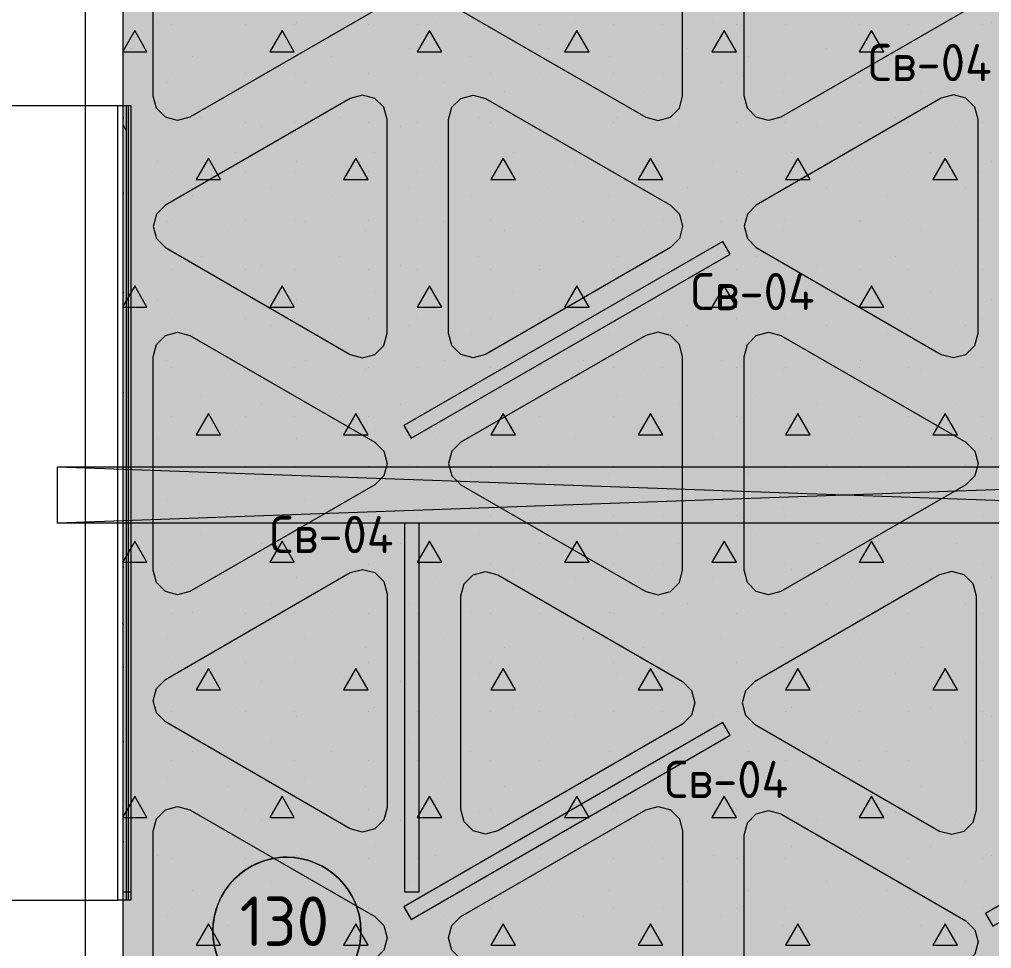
# Model space of a CAD drawing. Header units: millimetres. Extents: x -13069 to 207500, y -71366 to 56785.
# Drawn here: x 167557 to 171515, y 24809 to 28592 of the extents above; entities that cross this region are included whole.
import ezdxf

# ---------------------------------------------------------------- set-up
doc = ezdxf.new("R2010")
doc.units = ezdxf.units.MM
for name, color, linetype, true_color in [('PDF _зоны-номер помещения', 7, 'Continuous', 0xffffff), ('PDF _Ригели', 7, 'Continuous', 0x959595), ('PDF _светильники', 7, 'Continuous', 0xffffff)]:
    doc.layers.add(name, color=color, linetype=linetype, true_color=true_color)
for name, color, linetype in [('PDF _Подложка без мебели', 7, 'Continuous'), ('PDF _потолки - панели', 7, 'Continuous'), ('PDF _Текст', 7, 'Continuous')]:
    doc.layers.add(name, color=color, linetype=linetype)
doc.layers.add('PDF _Потолки', color=7, linetype='Continuous', lineweight=5, true_color=0x535353)
doc.styles.add('PDF GOST Common', font='GOST_Common.ttf')

msp = doc.modelspace()

# ---------------------------------------------------------------- hatches: boundary and pattern name
at = {"layer": 'PDF _Потолки', "true_color": 0xffffff, "transparency": 33554559}
msp.add_hatch(color=7, dxfattribs=at).paths.add_polyline_path([(164998.924, 22658.343), (164998.924, 26422.341), (165168.919, 26422.341), (165168.919, 27608.343), (167412.919, 27608.343), (167427.922, 25005.844), (167427.922, 23805.844), (167427.922, 22132.342), (167397.123, 22132.342), (167397.123, 21526.544), (167675.12, 21526.544), (167675.12, 21159.741), (168160.02, 21159.741), (168157.225, 22062.441), (170317.021, 22062.441), (170317.021, 22667.443), (170565.422, 22667.443), (168531.523, 22676.443), (168531.523, 23506.442), (167977.922, 23506.442), (167977.922, 33404.643), (173867.619, 33404.643), (173925.022, 26392.343), (173779.82, 26392.343), (173779.82, 25405.941), (173933.024, 25405.941), (173955.32, 22652.441), (171517.021, 22663.241), (171517.021, 22007.443), (173980.522, 22007.443), (173998.82, 19747.442), (173800.822, 19747.442), (173800.822, 18418.542), (174009.52, 18418.542), (168168.321, 18418.243), (168163.621, 19961.541), (168163.621, 19961.041), (167690.123, 19961.041), (167690.123, 19115.341), (167375.12, 19115.341), (167375.12, 18483.041), (165792.021, 18483.041), (165792.021, 18784.542), (165130.223, 18784.542), (165130.223, 22112.341), (165639.524, 22112.341), (165639.524, 22658.343)])
at = {"layer": 'PDF _потолки - панели', "true_color": 0xc0ffff, "transparency": 33554559}
for points in [[(168101.42, 29150.143), (168114.823, 29200.143), (168151.42, 29236.743), (168201.42, 29250.143), (168251.42, 29236.743), (169004.624, 28801.843), (169041.221, 28765.243), (169054.624, 28715.243), (169041.221, 28665.243), (169004.624, 28628.643), (168251.42, 28193.841), (168201.42, 28180.441), (168151.42, 28193.841), (168114.823, 28230.441), (168101.42, 28280.441)], [(169304.624, 28184.341), (169318.022, 28234.341), (169354.624, 28270.941), (169404.624, 28284.341), (169454.624, 28270.941), (170207.719, 27836.141), (170244.322, 27799.542), (170257.719, 27749.542), (170244.322, 27699.542), (170207.719, 27662.942), (169454.624, 27228.143), (169404.624, 27214.743), (169354.624, 27228.143), (169318.022, 27264.743), (169304.624, 27314.743)], [(170507.719, 27218.841), (170521.122, 27268.841), (170557.719, 27305.441), (170607.719, 27318.841), (170657.719, 27305.441), (171410.82, 26870.642), (171447.422, 26834.042), (171460.82, 26784.042), (171447.422, 26734.042), (171410.82, 26697.442), (170657.719, 26262.643), (170607.719, 26249.243), (170557.719, 26262.643), (170521.122, 26299.243), (170507.719, 26349.243)]]:
    msp.add_hatch(color=254, dxfattribs=at).paths.add_polyline_path(points)
at = {"layer": 'PDF _потолки - панели', "true_color": 0x7fbbd8, "transparency": 33554559}
for points in [[(170257.719, 29150.143), (170257.719, 28280.441), (170244.322, 28230.441), (170207.719, 28193.841), (170157.719, 28180.441), (170107.719, 28193.841), (169354.624, 28628.643), (169318.022, 28665.243), (169304.624, 28715.243), (169318.022, 28765.243), (169354.624, 28801.843), (170107.719, 29236.743), (170157.719, 29250.143), (170207.719, 29236.743), (170244.322, 29200.143)], [(171460.82, 28184.643), (171460.82, 27314.941), (171447.422, 27264.941), (171410.82, 27228.341), (171360.82, 27214.941), (171310.82, 27228.341), (170557.719, 27663.241), (170521.122, 27699.841), (170507.719, 27749.841), (170521.122, 27799.841), (170557.719, 27836.444), (171310.82, 28271.243), (171360.82, 28284.643), (171410.82, 28271.243), (171447.422, 28234.643)], [(168101.42, 25287.042), (168114.823, 25337.042), (168151.42, 25373.641), (168201.42, 25387.042), (168251.42, 25373.641), (169004.624, 24938.842), (169041.221, 24902.243), (169054.624, 24852.243), (169041.221, 24802.243), (169004.624, 24765.643), (168251.42, 24330.844), (168201.42, 24317.443), (168151.42, 24330.844), (168114.823, 24367.443), (168101.42, 24417.443)]]:
    msp.add_hatch(color=143, dxfattribs=at).paths.add_polyline_path(points)
at = {"layer": 'PDF _потолки - панели', "true_color": 0x7b6544, "transparency": 33554559}
for points in [[(170507.719, 29150.341), (170521.122, 29200.341), (170557.719, 29236.941), (170607.719, 29250.341), (170657.719, 29236.941), (171410.82, 28802.142), (171447.422, 28765.542), (171460.82, 28715.542), (171447.422, 28665.542), (171410.82, 28628.942), (170657.719, 28194.143), (170607.719, 28180.743), (170557.719, 28194.143), (170521.122, 28230.743), (170507.719, 28280.743)], [(169054.624, 25383.142), (169041.221, 25333.142), (169004.624, 25296.542), (168954.624, 25283.142), (168904.624, 25296.542), (168151.42, 25731.442), (168114.823, 25768.041), (168101.42, 25818.041), (168114.823, 25868.041), (168151.42, 25904.641), (168904.624, 26339.443), (168954.624, 26352.841), (169004.624, 26339.443), (169041.221, 26302.841), (169054.624, 26252.841)], [(170257.719, 24417.443), (170244.322, 24367.443), (170207.719, 24330.844), (170157.719, 24317.443), (170107.719, 24330.844), (169354.624, 24765.643), (169318.022, 24802.243), (169304.624, 24852.243), (169318.022, 24902.243), (169354.624, 24938.842), (170107.719, 25373.641), (170157.719, 25387.042), (170207.719, 25373.641), (170244.322, 25337.042), (170257.719, 25287.042)]]:
    msp.add_hatch(color=37, dxfattribs=at).paths.add_polyline_path(points)
at = {"layer": 'PDF _потолки - панели', "transparency": 33554559}
for points in [[(170507.719, 29150.341), (170521.122, 29200.341), (170557.719, 29236.941), (170607.719, 29250.341), (170657.719, 29236.941), (171410.82, 28802.142), (171447.422, 28765.542), (171460.82, 28715.542), (171447.422, 28665.542), (171410.82, 28628.942), (170657.719, 28194.143), (170607.719, 28180.743), (170557.719, 28194.143), (170521.122, 28230.743), (170507.719, 28280.743)], [(169054.624, 25383.142), (169041.221, 25333.142), (169004.624, 25296.542), (168954.624, 25283.142), (168904.624, 25296.542), (168151.42, 25731.442), (168114.823, 25768.041), (168101.42, 25818.041), (168114.823, 25868.041), (168151.42, 25904.641), (168904.624, 26339.443), (168954.624, 26352.841), (169004.624, 26339.443), (169041.221, 26302.841), (169054.624, 26252.841)], [(170257.719, 24417.443), (170244.322, 24367.443), (170207.719, 24330.844), (170157.719, 24317.443), (170107.719, 24330.844), (169354.624, 24765.643), (169318.022, 24802.243), (169304.624, 24852.243), (169318.022, 24902.243), (169354.624, 24938.842), (170107.719, 25373.641), (170157.719, 25387.042), (170207.719, 25373.641), (170244.322, 25337.042), (170257.719, 25287.042)]]:
    msp.add_hatch(color=256, dxfattribs=at).paths.add_polyline_path(points)
at = {"layer": 'PDF _потолки - панели', "true_color": 0xbfffbf, "transparency": 33554559}
for points in [[(169054.624, 28184.341), (169054.624, 27314.743), (169041.221, 27264.743), (169004.624, 27228.143), (168954.624, 27214.743), (168904.624, 27228.143), (168151.42, 27662.942), (168114.823, 27699.542), (168101.42, 27749.542), (168114.823, 27799.542), (168151.42, 27836.141), (168904.624, 28270.941), (168954.624, 28284.341), (169004.624, 28270.941), (169041.221, 28234.341)], [(170257.719, 27218.542), (170257.719, 26348.944), (170244.322, 26298.944), (170207.719, 26262.341), (170157.719, 26248.944), (170107.719, 26262.341), (169354.624, 26697.143), (169318.022, 26733.743), (169304.624, 26783.743), (169318.022, 26833.743), (169354.624, 26870.342), (170107.719, 27305.142), (170157.719, 27318.542), (170207.719, 27305.142), (170244.322, 27268.542)], [(171453.52, 26243.542), (171453.52, 25373.843), (171440.123, 25323.843), (171403.52, 25287.243), (171353.52, 25273.843), (171303.52, 25287.243), (170550.419, 25722.143), (170513.822, 25758.743), (170500.419, 25808.743), (170513.822, 25858.743), (170550.419, 25895.342), (171303.52, 26330.142), (171353.52, 26343.542), (171403.52, 26330.142), (171440.123, 26293.542)]]:
    msp.add_hatch(color=254, dxfattribs=at).paths.add_polyline_path(points)
at = {"layer": 'PDF _потолки - панели', "true_color": 0xffffff, "transparency": 33554559}
for points in [[(168101.42, 27218.542), (168114.823, 27268.542), (168151.42, 27305.142), (168201.42, 27318.542), (168251.42, 27305.142), (169004.624, 26870.342), (169041.221, 26833.743), (169054.624, 26783.743), (169041.221, 26733.743), (169004.624, 26697.143), (168251.42, 26262.341), (168201.42, 26248.944), (168151.42, 26262.341), (168114.823, 26298.944), (168101.42, 26348.944)], [(169354.624, 26244.342), (169368.022, 26294.342), (169404.624, 26330.941), (169454.624, 26344.342), (169504.624, 26330.941), (170257.719, 25896.142), (170294.322, 25859.542), (170307.719, 25809.542), (170294.322, 25759.542), (170257.719, 25722.943), (169504.624, 25288.143), (169454.624, 25274.743), (169404.624, 25288.143), (169368.022, 25324.743), (169354.624, 25374.743)], [(170507.719, 25270.141), (170521.122, 25320.141), (170557.719, 25356.842), (170607.719, 25370.141), (170657.719, 25356.842), (171410.82, 24921.942), (171447.422, 24885.342), (171460.82, 24835.342), (171447.422, 24785.342), (171410.82, 24748.742), (170657.719, 24313.943), (170607.719, 24300.543), (170557.719, 24313.943), (170521.122, 24350.543), (170507.719, 24400.543)]]:
    msp.add_hatch(color=7, dxfattribs=at).paths.add_polyline_path(points)

# ---------------------------------------------------------------- linework, layer by layer
at = {"layer": 'PDF _зоны-номер помещения', "color": 7, "lineweight": 13}
msp.add_lwpolyline([(168646.22, 25180.541, 0.41422066), (168345.024, 24879.342, 0.41422072), (168646.22, 24578.143, 0.41409488), (168947.422, 24879.342, 0.41409482)], format="xyb", close=True, dxfattribs=at)
at = {"layer": 'PDF _зоны-номер помещения', "color": 7, "lineweight": 0}
msp.add_circle((168646.247, 24879.278), 301.175, dxfattribs=at)
at = {"layer": 'PDF _Подложка без мебели', "lineweight": 18}
msp.add_lwpolyline([(167826.622, -7031.659, -0.41419022), (168226.622, -7431.659, -0.4141845), (167826.622, -7831.659, -0.4141845), (167426.622, -7431.659, -0.41419022), (167826.622, -7031.659), (167826.622, 46201.342)], format="xyb", dxfattribs=at)
msp.add_lwpolyline([(167447.923, 28240.643), (167447.923, 25005.844), (167957.92, 25005.844), (167957.92, 28240.643)], close=True, dxfattribs=at)
for points in [[(167957.92, 25006.442), (168012.919, 25006.442), (168012.919, 28240.643), (167957.92, 28240.643)], [(167977.922, 28240.643), (167977.922, 27828.341), (167977.922, 25185.144), (167977.922, 25039.642), (168012.919, 25039.642)], [(167992.924, 25006.442), (167992.924, 28240.643)], [(168001.921, 25006.442), (168001.921, 28240.643)], [(167977.922, 28191.143), (167981.822, 28191.143)], [(167992.924, 28139.141), (167980.619, 28160.443)], [(167977.922, 27886.343), (167981.822, 27886.343)], [(167977.922, 27479.943), (167981.822, 27479.943)], [(167977.922, 27073.541), (167981.822, 27073.541)], [(167977.922, 26768.743), (167981.822, 26768.743)], [(167977.922, 26362.341), (167981.822, 26362.341)], [(167981.12, 26127.542), (167977.922, 26133.142)], [(167981.12, 26127.542), (167981.12, 26127.542)], [(167977.922, 25955.941), (167981.822, 25955.941)], [(167992.924, 25700.741), (167991.624, 25703.042)], [(167977.922, 25651.141), (167981.822, 25651.141)], [(167977.922, 25244.741), (167981.822, 25244.741)], [(167977.922, 25039.642), (167977.922, 25006.442)]]:
    msp.add_lwpolyline(points, dxfattribs=at)
at = {"layer": 'PDF _Потолки', "color": 7, "lineweight": 13}
msp.add_lwpolyline([(171517.021, 22007.443), (171517.021, 22663.241), (173955.32, 22652.441), (173933.024, 25405.941), (173779.82, 25405.941), (173779.82, 26392.343), (173925.022, 26392.343), (173867.619, 33404.643), (167977.922, 33404.643), (167977.922, 23506.442), (168531.523, 23506.442), (168531.523, 22676.443), (170565.422, 22667.443), (170317.021, 22667.443), (170317.021, 22062.441)], dxfattribs=at)
at = {"layer": 'PDF _Потолки', "color": 161, "lineweight": 20, "true_color": 0x40a5ff}
for points in [[(168119.822, 28581.341), (168119.822, 28581.341)], [(168685.52, 28581.341), (168685.52, 28581.341)], [(169251.225, 28581.341), (169251.225, 28581.341)], [(169816.923, 28581.341), (169816.923, 28581.341)], [(170382.621, 28581.341), (170382.621, 28581.341)], [(170948.32, 28581.341), (170948.32, 28581.341)], [(171513.92, 28581.341), (171513.92, 28581.341)], [(167977.922, 28459.942), (168076.622, 28459.942), (168026.622, 28546.542), (167977.922, 28462.142)], [(168176.622, 28573.342), (168176.622, 28573.342)], [(168476.622, 28573.342), (168476.622, 28573.342)], [(168676.622, 28573.342), (168676.622, 28573.342)], [(168976.622, 28573.342), (168976.622, 28573.342)], [(169176.622, 28573.342), (169176.622, 28573.342)], [(169476.622, 28573.342), (169476.622, 28573.342)], [(169676.622, 28573.342), (169676.622, 28573.342)], [(169976.622, 28573.342), (169976.622, 28573.342)], [(170176.622, 28573.342), (170176.622, 28573.342)], [(170476.622, 28573.342), (170476.622, 28573.342)], [(170676.622, 28573.342), (170676.622, 28573.342)], [(170976.622, 28573.342), (170976.622, 28573.342)], [(171176.622, 28573.342), (171176.622, 28573.342)], [(171476.622, 28573.342), (171476.622, 28573.342)], [(168013.822, 28475.341), (168013.822, 28475.341)], [(168579.423, 28475.341), (168579.423, 28475.341)], [(169145.121, 28475.341), (169145.121, 28475.341)], [(169710.82, 28475.341), (169710.82, 28475.341)], [(170276.524, 28475.341), (170276.524, 28475.341)], [(170842.222, 28475.341), (170842.222, 28475.341)], [(171407.92, 28475.341), (171407.92, 28475.341)], [(168261.222, 28439.941), (168261.222, 28439.941)], [(168826.921, 28439.941), (168826.921, 28439.941)], [(169392.619, 28439.941), (169392.619, 28439.941)], [(169958.323, 28439.941), (169958.323, 28439.941)], [(170524.021, 28439.941), (170524.021, 28439.941)], [(171089.72, 28439.941), (171089.72, 28439.941)], [(168176.622, 28373.342), (168176.622, 28373.342)], [(168476.622, 28373.342), (168476.622, 28373.342)], [(168676.622, 28373.342), (168676.622, 28373.342)], [(168976.622, 28373.342), (168976.622, 28373.342)], [(169176.622, 28373.342), (169176.622, 28373.342)], [(169476.622, 28373.342), (169476.622, 28373.342)], [(169676.622, 28373.342), (169676.622, 28373.342)], [(169976.622, 28373.342), (169976.622, 28373.342)], [(170176.622, 28373.342), (170176.622, 28373.342)], [(170476.622, 28373.342), (170476.622, 28373.342)], [(170676.622, 28373.342), (170676.622, 28373.342)], [(170976.622, 28373.342), (170976.622, 28373.342)], [(171176.622, 28373.342), (171176.622, 28373.342)], [(171476.622, 28373.342), (171476.622, 28373.342)], [(168155.223, 28333.843), (168155.223, 28333.843)], [(168720.921, 28333.843), (168720.921, 28333.843)], [(169286.619, 28333.843), (169286.619, 28333.843)], [(169852.22, 28333.843), (169852.22, 28333.843)], [(170417.924, 28333.843), (170417.924, 28333.843)], [(170983.622, 28333.843), (170983.622, 28333.843)], [(168402.72, 28298.541), (168402.72, 28298.541)], [(168968.425, 28298.541), (168968.425, 28298.541)], [(169534.019, 28298.541), (169534.019, 28298.541)], [(170099.723, 28298.541), (170099.723, 28298.541)], [(170665.422, 28298.541), (170665.422, 28298.541)], [(171231.12, 28298.541), (171231.12, 28298.541)], [(168296.623, 28192.443), (168296.623, 28192.443)], [(168862.321, 28192.443), (168862.321, 28192.443)], [(169428.019, 28192.443), (169428.019, 28192.443)], [(169993.724, 28192.443), (169993.724, 28192.443)], [(170559.324, 28192.443), (170559.324, 28192.443)], [(171125.022, 28192.443), (171125.022, 28192.443)], [(167978.422, 28157.144), (167978.422, 28157.144)], [(168176.622, 28173.342), (168176.622, 28173.342)], [(168476.622, 28173.342), (168476.622, 28173.342)], [(168544.12, 28157.144), (168544.12, 28157.144)], [(168676.622, 28173.342), (168676.622, 28173.342)], [(168976.622, 28173.342), (168976.622, 28173.342)], [(169109.825, 28157.144), (169109.825, 28157.144)], [(169176.622, 28173.342), (169176.622, 28173.342)], [(169476.622, 28173.342), (169476.622, 28173.342)], [(169675.523, 28157.144), (169675.523, 28157.144)], [(169676.622, 28173.342), (169676.622, 28173.342)], [(169976.622, 28173.342), (169976.622, 28173.342)], [(170176.622, 28173.342), (170176.622, 28173.342)], [(170241.124, 28157.144), (170241.124, 28157.144)], [(170476.622, 28173.342), (170476.622, 28173.342)], [(170676.622, 28173.342), (170676.622, 28173.342)], [(170806.822, 28157.144), (170806.822, 28157.144)], [(170976.622, 28173.342), (170976.622, 28173.342)], [(171176.622, 28173.342), (171176.622, 28173.342)], [(171372.52, 28157.144), (171372.52, 28157.144)], [(171476.622, 28173.342), (171476.622, 28173.342)], [(168438.023, 28051.043), (168438.023, 28051.043)], [(169003.721, 28051.043), (169003.721, 28051.043)], [(169569.419, 28051.043), (169569.419, 28051.043)], [(170135.124, 28051.043), (170135.124, 28051.043)], [(170700.822, 28051.043), (170700.822, 28051.043)], [(171266.52, 28051.043), (171266.52, 28051.043)], [(168119.822, 28015.643), (168119.822, 28015.643)], [(168685.52, 28015.643), (168685.52, 28015.643)], [(169251.225, 28015.643), (169251.225, 28015.643)], [(169816.923, 28015.643), (169816.923, 28015.643)], [(170382.621, 28015.643), (170382.621, 28015.643)], [(170948.32, 28015.643), (170948.32, 28015.643)], [(171513.92, 28015.643), (171513.92, 28015.643)], [(168176.622, 27973.342), (168176.622, 27973.342)], [(168476.622, 27973.342), (168476.622, 27973.342)], [(168676.622, 27973.342), (168676.622, 27973.342)], [(168976.622, 27973.342), (168976.622, 27973.342)], [(169176.622, 27973.342), (169176.622, 27973.342)], [(169476.622, 27973.342), (169476.622, 27973.342)], [(169676.622, 27973.342), (169676.622, 27973.342)], [(169976.622, 27973.342), (169976.622, 27973.342)], [(170176.622, 27973.342), (170176.622, 27973.342)], [(170476.622, 27973.342), (170476.622, 27973.342)], [(170676.622, 27973.342), (170676.622, 27973.342)], [(170976.622, 27973.342), (170976.622, 27973.342)], [(171176.622, 27973.342), (171176.622, 27973.342)], [(171476.622, 27973.342), (171476.622, 27973.342)], [(168013.822, 27909.643), (168013.822, 27909.643)], [(168579.423, 27909.643), (168579.423, 27909.643)], [(169145.121, 27909.643), (169145.121, 27909.643)], [(169710.82, 27909.643), (169710.82, 27909.643)], [(170276.524, 27909.643), (170276.524, 27909.643)], [(170842.222, 27909.643), (170842.222, 27909.643)], [(171407.92, 27909.643), (171407.92, 27909.643)], [(168261.222, 27874.243), (168261.222, 27874.243)], [(168826.921, 27874.243), (168826.921, 27874.243)], [(169392.619, 27874.243), (169392.619, 27874.243)], [(169958.323, 27874.243), (169958.323, 27874.243)], [(170524.021, 27874.243), (170524.021, 27874.243)], [(171089.72, 27874.243), (171089.72, 27874.243)], [(168155.223, 27768.243), (168155.223, 27768.243)], [(168176.622, 27773.342), (168176.622, 27773.342)], [(168476.622, 27773.342), (168476.622, 27773.342)], [(168676.622, 27773.342), (168676.622, 27773.342)], [(168720.921, 27768.243), (168720.921, 27768.243)], [(168976.622, 27773.342), (168976.622, 27773.342)], [(169176.622, 27773.342), (169176.622, 27773.342)], [(169286.619, 27768.243), (169286.619, 27768.243)], [(169476.622, 27773.342), (169476.622, 27773.342)], [(169676.622, 27773.342), (169676.622, 27773.342)], [(169852.22, 27768.243), (169852.22, 27768.243)], [(169976.622, 27773.342), (169976.622, 27773.342)], [(170176.622, 27773.342), (170176.622, 27773.342)], [(170417.924, 27768.243), (170417.924, 27768.243)], [(170476.622, 27773.342), (170476.622, 27773.342)], [(170676.622, 27773.342), (170676.622, 27773.342)], [(170976.622, 27773.342), (170976.622, 27773.342)], [(170983.622, 27768.243), (170983.622, 27768.243)], [(171176.622, 27773.342), (171176.622, 27773.342)], [(171476.622, 27773.342), (171476.622, 27773.342)], [(168402.72, 27732.842), (168402.72, 27732.842)], [(168968.425, 27732.842), (168968.425, 27732.842)], [(169534.019, 27732.842), (169534.019, 27732.842)], [(170099.723, 27732.842), (170099.723, 27732.842)], [(170665.422, 27732.842), (170665.422, 27732.842)], [(171231.12, 27732.842), (171231.12, 27732.842)], [(167978.422, 27591.442), (167978.422, 27591.442)], [(168296.623, 27626.742), (168296.623, 27626.742)], [(168544.12, 27591.442), (168544.12, 27591.442)], [(168862.321, 27626.742), (168862.321, 27626.742)], [(169109.825, 27591.442), (169109.825, 27591.442)], [(169428.019, 27626.742), (169428.019, 27626.742)], [(169675.523, 27591.442), (169675.523, 27591.442)], [(169993.724, 27626.742), (169993.724, 27626.742)], [(170241.124, 27591.442), (170241.124, 27591.442)], [(170559.324, 27626.742), (170559.324, 27626.742)], [(170806.822, 27591.442), (170806.822, 27591.442)], [(171125.022, 27626.742), (171125.022, 27626.742)], [(171372.52, 27591.442), (171372.52, 27591.442)], [(168176.622, 27573.342), (168176.622, 27573.342)], [(168476.622, 27573.342), (168476.622, 27573.342)], [(168676.622, 27573.342), (168676.622, 27573.342)], [(168976.622, 27573.342), (168976.622, 27573.342)], [(169176.622, 27573.342), (169176.622, 27573.342)], [(169476.622, 27573.342), (169476.622, 27573.342)], [(169676.622, 27573.342), (169676.622, 27573.342)], [(169976.622, 27573.342), (169976.622, 27573.342)], [(170176.622, 27573.342), (170176.622, 27573.342)], [(170476.622, 27573.342), (170476.622, 27573.342)], [(170676.622, 27573.342), (170676.622, 27573.342)], [(170976.622, 27573.342), (170976.622, 27573.342)], [(171176.622, 27573.342), (171176.622, 27573.342)], [(171476.622, 27573.342), (171476.622, 27573.342)], [(167977.922, 27420.642), (168076.622, 27420.642), (168026.622, 27507.241), (167977.922, 27422.943)], [(168438.023, 27485.342), (168438.023, 27485.342)], [(169003.721, 27485.342), (169003.721, 27485.342)], [(169569.419, 27485.342), (169569.419, 27485.342)], [(170135.124, 27485.342), (170135.124, 27485.342)], [(170700.822, 27485.342), (170700.822, 27485.342)], [(171266.52, 27485.342), (171266.52, 27485.342)], [(168119.822, 27450.042), (168119.822, 27450.042)], [(168685.52, 27450.042), (168685.52, 27450.042)], [(169251.225, 27450.042), (169251.225, 27450.042)], [(169816.923, 27450.042), (169816.923, 27450.042)], [(170382.621, 27450.042), (170382.621, 27450.042)], [(170948.32, 27450.042), (170948.32, 27450.042)], [(171513.92, 27450.042), (171513.92, 27450.042)], [(168176.622, 27373.342), (168176.622, 27373.342)], [(168476.622, 27373.342), (168476.622, 27373.342)], [(168676.622, 27373.342), (168676.622, 27373.342)], [(168976.622, 27373.342), (168976.622, 27373.342)], [(169176.622, 27373.342), (169176.622, 27373.342)], [(169476.622, 27373.342), (169476.622, 27373.342)], [(169676.622, 27373.342), (169676.622, 27373.342)], [(169976.622, 27373.342), (169976.622, 27373.342)], [(170176.622, 27373.342), (170176.622, 27373.342)], [(170476.622, 27373.342), (170476.622, 27373.342)], [(170676.622, 27373.342), (170676.622, 27373.342)], [(170976.622, 27373.342), (170976.622, 27373.342)], [(171176.622, 27373.342), (171176.622, 27373.342)], [(171476.622, 27373.342), (171476.622, 27373.342)], [(168013.822, 27343.942), (168013.822, 27343.942)], [(168579.423, 27343.942), (168579.423, 27343.942)], [(169145.121, 27343.942), (169145.121, 27343.942)], [(169710.82, 27343.942), (169710.82, 27343.942)], [(170276.524, 27343.942), (170276.524, 27343.942)], [(170842.222, 27343.942), (170842.222, 27343.942)], [(171407.92, 27343.942), (171407.92, 27343.942)], [(168261.222, 27308.541), (168261.222, 27308.541)], [(168826.921, 27308.541), (168826.921, 27308.541)], [(169392.619, 27308.541), (169392.619, 27308.541)], [(169958.323, 27308.541), (169958.323, 27308.541)], [(170524.021, 27308.541), (170524.021, 27308.541)], [(171089.72, 27308.541), (171089.72, 27308.541)], [(168155.223, 27202.542), (168155.223, 27202.542)], [(168720.921, 27202.542), (168720.921, 27202.542)], [(169286.619, 27202.542), (169286.619, 27202.542)], [(169852.22, 27202.542), (169852.22, 27202.542)], [(170417.924, 27202.542), (170417.924, 27202.542)], [(170983.622, 27202.542), (170983.622, 27202.542)], [(168176.622, 27173.342), (168176.622, 27173.342)], [(168402.72, 27167.141), (168402.72, 27167.141)], [(168476.622, 27173.342), (168476.622, 27173.342)], [(168676.622, 27173.342), (168676.622, 27173.342)], [(168968.425, 27167.141), (168968.425, 27167.141)], [(168976.622, 27173.342), (168976.622, 27173.342)], [(169176.622, 27173.342), (169176.622, 27173.342)], [(169476.622, 27173.342), (169476.622, 27173.342)], [(169534.019, 27167.141), (169534.019, 27167.141)], [(169676.622, 27173.342), (169676.622, 27173.342)], [(169976.622, 27173.342), (169976.622, 27173.342)], [(170099.723, 27167.141), (170099.723, 27167.141)], [(170176.622, 27173.342), (170176.622, 27173.342)], [(170476.622, 27173.342), (170476.622, 27173.342)], [(170665.422, 27167.141), (170665.422, 27167.141)], [(170676.622, 27173.342), (170676.622, 27173.342)], [(170976.622, 27173.342), (170976.622, 27173.342)], [(171176.622, 27173.342), (171176.622, 27173.342)], [(171231.12, 27167.141), (171231.12, 27167.141)], [(171476.622, 27173.342), (171476.622, 27173.342)], [(168296.623, 27061.141), (168296.623, 27061.141)], [(168862.321, 27061.141), (168862.321, 27061.141)], [(169428.019, 27061.141), (169428.019, 27061.141)], [(169993.724, 27061.141), (169993.724, 27061.141)], [(170559.324, 27061.141), (170559.324, 27061.141)], [(171125.022, 27061.141), (171125.022, 27061.141)], [(167978.422, 27025.741), (167978.422, 27025.741)], [(168544.12, 27025.741), (168544.12, 27025.741)], [(169109.825, 27025.741), (169109.825, 27025.741)], [(169675.523, 27025.741), (169675.523, 27025.741)], [(170241.124, 27025.741), (170241.124, 27025.741)], [(170806.822, 27025.741), (170806.822, 27025.741)], [(171372.52, 27025.741), (171372.52, 27025.741)], [(168176.622, 26973.342), (168176.622, 26973.342)], [(168476.622, 26973.342), (168476.622, 26973.342)], [(168676.622, 26973.342), (168676.622, 26973.342)], [(168976.622, 26973.342), (168976.622, 26973.342)], [(169176.622, 26973.342), (169176.622, 26973.342)], [(169476.622, 26973.342), (169476.622, 26973.342)], [(169676.622, 26973.342), (169676.622, 26973.342)], [(169976.622, 26973.342), (169976.622, 26973.342)], [(170176.622, 26973.342), (170176.622, 26973.342)], [(170476.622, 26973.342), (170476.622, 26973.342)], [(170676.622, 26973.342), (170676.622, 26973.342)], [(170976.622, 26973.342), (170976.622, 26973.342)], [(171176.622, 26973.342), (171176.622, 26973.342)], [(171476.622, 26973.342), (171476.622, 26973.342)], [(168438.023, 26919.644), (168438.023, 26919.644)], [(169003.721, 26919.644), (169003.721, 26919.644)], [(169569.419, 26919.644), (169569.419, 26919.644)], [(170135.124, 26919.644), (170135.124, 26919.644)], [(170700.822, 26919.644), (170700.822, 26919.644)], [(171266.52, 26919.644), (171266.52, 26919.644)], [(168119.822, 26884.341), (168119.822, 26884.341)], [(168685.52, 26884.341), (168685.52, 26884.341)], [(169251.225, 26884.341), (169251.225, 26884.341)], [(169816.923, 26884.341), (169816.923, 26884.341)], [(170382.621, 26884.341), (170382.621, 26884.341)], [(170948.32, 26884.341), (170948.32, 26884.341)], [(171513.92, 26884.341), (171513.92, 26884.341)], [(168013.822, 26778.243), (168013.822, 26778.243)], [(168176.622, 26773.342), (168176.622, 26773.342)], [(168476.622, 26773.342), (168476.622, 26773.342)], [(168579.423, 26778.243), (168579.423, 26778.243)], [(168676.622, 26773.342), (168676.622, 26773.342)], [(168976.622, 26773.342), (168976.622, 26773.342)], [(169145.121, 26778.243), (169145.121, 26778.243)], [(169176.622, 26773.342), (169176.622, 26773.342)], [(169476.622, 26773.342), (169476.622, 26773.342)], [(169676.622, 26773.342), (169676.622, 26773.342)], [(169710.82, 26778.243), (169710.82, 26778.243)], [(169976.622, 26773.342), (169976.622, 26773.342)], [(170176.622, 26773.342), (170176.622, 26773.342)], [(170276.524, 26778.243), (170276.524, 26778.243)], [(170476.622, 26773.342), (170476.622, 26773.342)], [(170676.622, 26773.342), (170676.622, 26773.342)], [(170842.222, 26778.243), (170842.222, 26778.243)], [(170976.622, 26773.342), (170976.622, 26773.342)], [(171176.622, 26773.342), (171176.622, 26773.342)], [(171407.92, 26778.243), (171407.92, 26778.243)], [(171476.622, 26773.342), (171476.622, 26773.342)], [(168261.222, 26742.941), (168261.222, 26742.941)], [(168826.921, 26742.941), (168826.921, 26742.941)], [(169392.619, 26742.941), (169392.619, 26742.941)], [(169958.323, 26742.941), (169958.323, 26742.941)], [(170524.021, 26742.941), (170524.021, 26742.941)], [(171089.72, 26742.941), (171089.72, 26742.941)], [(168155.223, 26636.843), (168155.223, 26636.843)], [(168402.72, 26601.443), (168402.72, 26601.443)], [(168720.921, 26636.843), (168720.921, 26636.843)], [(168968.425, 26601.443), (168968.425, 26601.443)], [(169286.619, 26636.843), (169286.619, 26636.843)], [(169534.019, 26601.443), (169534.019, 26601.443)], [(169852.22, 26636.843), (169852.22, 26636.843)], [(170099.723, 26601.443), (170099.723, 26601.443)], [(170417.924, 26636.843), (170417.924, 26636.843)], [(170665.422, 26601.443), (170665.422, 26601.443)], [(170983.622, 26636.843), (170983.622, 26636.843)], [(171231.12, 26601.443), (171231.12, 26601.443)], [(168176.622, 26573.342), (168176.622, 26573.342)], [(168476.622, 26573.342), (168476.622, 26573.342)], [(168676.622, 26573.342), (168676.622, 26573.342)], [(168976.622, 26573.342), (168976.622, 26573.342)], [(169176.622, 26573.342), (169176.622, 26573.342)], [(169476.622, 26573.342), (169476.622, 26573.342)], [(169676.622, 26573.342), (169676.622, 26573.342)], [(169976.622, 26573.342), (169976.622, 26573.342)], [(170176.622, 26573.342), (170176.622, 26573.342)], [(170476.622, 26573.342), (170476.622, 26573.342)], [(170676.622, 26573.342), (170676.622, 26573.342)], [(170976.622, 26573.342), (170976.622, 26573.342)], [(171176.622, 26573.342), (171176.622, 26573.342)], [(171476.622, 26573.342), (171476.622, 26573.342)], [(168296.623, 26495.443), (168296.623, 26495.443)], [(168862.321, 26495.443), (168862.321, 26495.443)], [(169428.019, 26495.443), (169428.019, 26495.443)], [(169993.724, 26495.443), (169993.724, 26495.443)], [(170559.324, 26495.443), (170559.324, 26495.443)], [(171125.022, 26495.443), (171125.022, 26495.443)], [(167977.922, 26381.442), (168076.622, 26381.442), (168026.622, 26468.041), (167977.922, 26383.743)], [(167978.422, 26460.043), (167978.422, 26460.043)], [(168544.12, 26460.043), (168544.12, 26460.043)], [(169109.825, 26460.043), (169109.825, 26460.043)], [(169675.523, 26460.043), (169675.523, 26460.043)], [(170241.124, 26460.043), (170241.124, 26460.043)], [(170806.822, 26460.043), (170806.822, 26460.043)], [(171372.52, 26460.043), (171372.52, 26460.043)], [(168176.622, 26373.342), (168176.622, 26373.342)], [(168476.622, 26373.342), (168476.622, 26373.342)], [(168676.622, 26373.342), (168676.622, 26373.342)], [(168976.622, 26373.342), (168976.622, 26373.342)], [(169176.622, 26373.342), (169176.622, 26373.342)], [(169476.622, 26373.342), (169476.622, 26373.342)], [(169676.622, 26373.342), (169676.622, 26373.342)], [(169976.622, 26373.342), (169976.622, 26373.342)], [(170176.622, 26373.342), (170176.622, 26373.342)], [(170476.622, 26373.342), (170476.622, 26373.342)], [(170676.622, 26373.342), (170676.622, 26373.342)], [(170976.622, 26373.342), (170976.622, 26373.342)], [(171176.622, 26373.342), (171176.622, 26373.342)], [(171476.622, 26373.342), (171476.622, 26373.342)], [(168438.023, 26353.942), (168438.023, 26353.942)], [(169003.721, 26353.942), (169003.721, 26353.942)], [(169569.419, 26353.942), (169569.419, 26353.942)], [(170135.124, 26353.942), (170135.124, 26353.942)], [(170700.822, 26353.942), (170700.822, 26353.942)], [(171266.52, 26353.942), (171266.52, 26353.942)], [(168119.822, 26318.643), (168119.822, 26318.643)], [(168685.52, 26318.643), (168685.52, 26318.643)], [(169251.225, 26318.643), (169251.225, 26318.643)], [(169816.923, 26318.643), (169816.923, 26318.643)], [(170382.621, 26318.643), (170382.621, 26318.643)], [(170948.32, 26318.643), (170948.32, 26318.643)], [(171513.92, 26318.643), (171513.92, 26318.643)], [(168013.822, 26212.542), (168013.822, 26212.542)], [(168579.423, 26212.542), (168579.423, 26212.542)], [(169145.121, 26212.542), (169145.121, 26212.542)], [(169710.82, 26212.542), (169710.82, 26212.542)], [(170276.524, 26212.542), (170276.524, 26212.542)], [(170842.222, 26212.542), (170842.222, 26212.542)], [(171407.92, 26212.542), (171407.92, 26212.542)], [(168176.622, 26173.342), (168176.622, 26173.342)], [(168261.222, 26177.243), (168261.222, 26177.243)], [(168476.622, 26173.342), (168476.622, 26173.342)], [(168676.622, 26173.342), (168676.622, 26173.342)], [(168826.921, 26177.243), (168826.921, 26177.243)], [(168976.622, 26173.342), (168976.622, 26173.342)], [(169176.622, 26173.342), (169176.622, 26173.342)], [(169392.619, 26177.243), (169392.619, 26177.243)], [(169476.622, 26173.342), (169476.622, 26173.342)], [(169676.622, 26173.342), (169676.622, 26173.342)], [(169958.323, 26177.243), (169958.323, 26177.243)], [(169976.622, 26173.342), (169976.622, 26173.342)], [(170176.622, 26173.342), (170176.622, 26173.342)], [(170476.622, 26173.342), (170476.622, 26173.342)], [(170524.021, 26177.243), (170524.021, 26177.243)], [(170676.622, 26173.342), (170676.622, 26173.342)], [(170976.622, 26173.342), (170976.622, 26173.342)], [(171089.72, 26177.243), (171089.72, 26177.243)], [(171176.622, 26173.342), (171176.622, 26173.342)], [(171476.622, 26173.342), (171476.622, 26173.342)], [(168155.223, 26071.142), (168155.223, 26071.142)], [(168720.921, 26071.142), (168720.921, 26071.142)], [(169286.619, 26071.142), (169286.619, 26071.142)], [(169852.22, 26071.142), (169852.22, 26071.142)], [(170417.924, 26071.142), (170417.924, 26071.142)], [(170983.622, 26071.142), (170983.622, 26071.142)], [(168402.72, 26035.742), (168402.72, 26035.742)], [(168968.425, 26035.742), (168968.425, 26035.742)], [(169534.019, 26035.742), (169534.019, 26035.742)], [(170099.723, 26035.742), (170099.723, 26035.742)], [(170665.422, 26035.742), (170665.422, 26035.742)], [(171231.12, 26035.742), (171231.12, 26035.742)], [(168176.622, 25973.342), (168176.622, 25973.342)], [(168476.622, 25973.342), (168476.622, 25973.342)], [(168676.622, 25973.342), (168676.622, 25973.342)], [(168976.622, 25973.342), (168976.622, 25973.342)], [(169176.622, 25973.342), (169176.622, 25973.342)], [(169476.622, 25973.342), (169476.622, 25973.342)], [(169676.622, 25973.342), (169676.622, 25973.342)], [(169976.622, 25973.342), (169976.622, 25973.342)], [(170176.622, 25973.342), (170176.622, 25973.342)], [(170476.622, 25973.342), (170476.622, 25973.342)], [(170676.622, 25973.342), (170676.622, 25973.342)], [(170976.622, 25973.342), (170976.622, 25973.342)], [(171176.622, 25973.342), (171176.622, 25973.342)], [(171476.622, 25973.342), (171476.622, 25973.342)], [(168296.623, 25929.742), (168296.623, 25929.742)], [(168862.321, 25929.742), (168862.321, 25929.742)], [(169428.019, 25929.742), (169428.019, 25929.742)], [(169993.724, 25929.742), (169993.724, 25929.742)], [(170559.324, 25929.742), (170559.324, 25929.742)], [(171125.022, 25929.742), (171125.022, 25929.742)], [(167978.422, 25894.342), (167978.422, 25894.342)], [(168544.12, 25894.342), (168544.12, 25894.342)], [(169109.825, 25894.342), (169109.825, 25894.342)], [(169675.523, 25894.342), (169675.523, 25894.342)], [(170241.124, 25894.342), (170241.124, 25894.342)], [(170806.822, 25894.342), (170806.822, 25894.342)], [(171372.52, 25894.342), (171372.52, 25894.342)], [(168176.622, 25773.342), (168176.622, 25773.342)], [(168438.023, 25788.342), (168438.023, 25788.342)], [(168476.622, 25773.342), (168476.622, 25773.342)], [(168676.622, 25773.342), (168676.622, 25773.342)], [(168976.622, 25773.342), (168976.622, 25773.342)], [(169003.721, 25788.342), (169003.721, 25788.342)], [(169176.622, 25773.342), (169176.622, 25773.342)], [(169476.622, 25773.342), (169476.622, 25773.342)], [(169569.419, 25788.342), (169569.419, 25788.342)], [(169676.622, 25773.342), (169676.622, 25773.342)], [(169976.622, 25773.342), (169976.622, 25773.342)], [(170135.124, 25788.342), (170135.124, 25788.342)], [(170176.622, 25773.342), (170176.622, 25773.342)], [(170476.622, 25773.342), (170476.622, 25773.342)], [(170676.622, 25773.342), (170676.622, 25773.342)], [(170700.822, 25788.342), (170700.822, 25788.342)], [(170976.622, 25773.342), (170976.622, 25773.342)], [(171176.622, 25773.342), (171176.622, 25773.342)], [(171266.52, 25788.342), (171266.52, 25788.342)], [(171476.622, 25773.342), (171476.622, 25773.342)], [(168119.822, 25752.941), (168119.822, 25752.941)], [(168685.52, 25752.941), (168685.52, 25752.941)], [(169251.225, 25752.941), (169251.225, 25752.941)], [(169816.923, 25752.941), (169816.923, 25752.941)], [(170382.621, 25752.941), (170382.621, 25752.941)], [(170948.32, 25752.941), (170948.32, 25752.941)], [(171513.92, 25752.941), (171513.92, 25752.941)], [(168013.822, 25646.841), (168013.822, 25646.841)], [(168261.222, 25611.541), (168261.222, 25611.541)], [(168579.423, 25646.841), (168579.423, 25646.841)], [(168826.921, 25611.541), (168826.921, 25611.541)], [(169145.121, 25646.841), (169145.121, 25646.841)], [(169392.619, 25611.541), (169392.619, 25611.541)], [(169710.82, 25646.841), (169710.82, 25646.841)], [(169958.323, 25611.541), (169958.323, 25611.541)], [(170276.524, 25646.841), (170276.524, 25646.841)], [(170524.021, 25611.541), (170524.021, 25611.541)], [(170842.222, 25646.841), (170842.222, 25646.841)], [(171089.72, 25611.541), (171089.72, 25611.541)], [(171407.92, 25646.841), (171407.92, 25646.841)], [(168176.622, 25573.342), (168176.622, 25573.342)], [(168476.622, 25573.342), (168476.622, 25573.342)], [(168676.622, 25573.342), (168676.622, 25573.342)], [(168976.622, 25573.342), (168976.622, 25573.342)], [(169176.622, 25573.342), (169176.622, 25573.342)], [(169476.622, 25573.342), (169476.622, 25573.342)], [(169676.622, 25573.342), (169676.622, 25573.342)], [(169976.622, 25573.342), (169976.622, 25573.342)], [(170176.622, 25573.342), (170176.622, 25573.342)], [(170476.622, 25573.342), (170476.622, 25573.342)], [(170676.622, 25573.342), (170676.622, 25573.342)], [(170976.622, 25573.342), (170976.622, 25573.342)], [(171176.622, 25573.342), (171176.622, 25573.342)], [(171476.622, 25573.342), (171476.622, 25573.342)], [(168155.223, 25505.441), (168155.223, 25505.441)], [(168720.921, 25505.441), (168720.921, 25505.441)], [(169286.619, 25505.441), (169286.619, 25505.441)], [(169852.22, 25505.441), (169852.22, 25505.441)], [(170417.924, 25505.441), (170417.924, 25505.441)], [(170983.622, 25505.441), (170983.622, 25505.441)], [(168402.72, 25470.141), (168402.72, 25470.141)], [(168968.425, 25470.141), (168968.425, 25470.141)], [(169534.019, 25470.141), (169534.019, 25470.141)], [(170099.723, 25470.141), (170099.723, 25470.141)], [(170665.422, 25470.141), (170665.422, 25470.141)], [(171231.12, 25470.141), (171231.12, 25470.141)], [(167977.922, 25342.242), (168076.622, 25342.242), (168026.622, 25428.842), (167977.922, 25344.543)], [(168176.622, 25373.342), (168176.622, 25373.342)], [(168476.622, 25373.342), (168476.622, 25373.342)], [(168676.622, 25373.342), (168676.622, 25373.342)], [(168976.622, 25373.342), (168976.622, 25373.342)], [(169176.622, 25373.342), (169176.622, 25373.342)], [(169476.622, 25373.342), (169476.622, 25373.342)], [(169676.622, 25373.342), (169676.622, 25373.342)], [(169976.622, 25373.342), (169976.622, 25373.342)], [(170176.622, 25373.342), (170176.622, 25373.342)], [(170476.622, 25373.342), (170476.622, 25373.342)], [(170676.622, 25373.342), (170676.622, 25373.342)], [(170976.622, 25373.342), (170976.622, 25373.342)], [(171176.622, 25373.342), (171176.622, 25373.342)], [(171476.622, 25373.342), (171476.622, 25373.342)], [(168296.623, 25364.044), (168296.623, 25364.044)], [(168862.321, 25364.044), (168862.321, 25364.044)], [(169428.019, 25364.044), (169428.019, 25364.044)], [(169993.724, 25364.044), (169993.724, 25364.044)], [(170559.324, 25364.044), (170559.324, 25364.044)], [(171125.022, 25364.044), (171125.022, 25364.044)], [(167978.422, 25328.643), (167978.422, 25328.643)], [(168544.12, 25328.643), (168544.12, 25328.643)], [(169109.825, 25328.643), (169109.825, 25328.643)], [(169675.523, 25328.643), (169675.523, 25328.643)], [(170241.124, 25328.643), (170241.124, 25328.643)], [(170806.822, 25328.643), (170806.822, 25328.643)], [(171372.52, 25328.643), (171372.52, 25328.643)], [(168438.023, 25222.644), (168438.023, 25222.644)], [(169003.721, 25222.644), (169003.721, 25222.644)], [(169569.419, 25222.644), (169569.419, 25222.644)], [(170135.124, 25222.644), (170135.124, 25222.644)], [(170700.822, 25222.644), (170700.822, 25222.644)], [(171266.52, 25222.644), (171266.52, 25222.644)], [(168119.822, 25187.243), (168119.822, 25187.243)], [(168685.52, 25187.243), (168685.52, 25187.243)], [(169251.225, 25187.243), (169251.225, 25187.243)], [(169816.923, 25187.243), (169816.923, 25187.243)], [(170382.621, 25187.243), (170382.621, 25187.243)], [(170948.32, 25187.243), (170948.32, 25187.243)], [(171513.92, 25187.243), (171513.92, 25187.243)], [(168176.622, 25173.342), (168176.622, 25173.342)], [(168476.622, 25173.342), (168476.622, 25173.342)], [(168676.622, 25173.342), (168676.622, 25173.342)], [(168976.622, 25173.342), (168976.622, 25173.342)], [(169176.622, 25173.342), (169176.622, 25173.342)], [(169476.622, 25173.342), (169476.622, 25173.342)], [(169676.622, 25173.342), (169676.622, 25173.342)], [(169976.622, 25173.342), (169976.622, 25173.342)], [(170176.622, 25173.342), (170176.622, 25173.342)], [(170476.622, 25173.342), (170476.622, 25173.342)], [(170676.622, 25173.342), (170676.622, 25173.342)], [(170976.622, 25173.342), (170976.622, 25173.342)], [(171176.622, 25173.342), (171176.622, 25173.342)], [(171476.622, 25173.342), (171476.622, 25173.342)], [(168013.822, 25081.243), (168013.822, 25081.243)], [(168579.423, 25081.243), (168579.423, 25081.243)], [(169145.121, 25081.243), (169145.121, 25081.243)], [(169710.82, 25081.243), (169710.82, 25081.243)], [(170276.524, 25081.243), (170276.524, 25081.243)], [(170842.222, 25081.243), (170842.222, 25081.243)], [(171407.92, 25081.243), (171407.92, 25081.243)], [(168261.222, 25045.843), (168261.222, 25045.843)], [(168826.921, 25045.843), (168826.921, 25045.843)], [(169392.619, 25045.843), (169392.619, 25045.843)], [(169958.323, 25045.843), (169958.323, 25045.843)], [(170524.021, 25045.843), (170524.021, 25045.843)], [(171089.72, 25045.843), (171089.72, 25045.843)], [(168155.223, 24939.743), (168155.223, 24939.743)], [(168176.622, 24973.342), (168176.622, 24973.342)], [(168476.622, 24973.342), (168476.622, 24973.342)], [(168676.622, 24973.342), (168676.622, 24973.342)], [(168720.921, 24939.743), (168720.921, 24939.743)], [(168976.622, 24973.342), (168976.622, 24973.342)], [(169176.622, 24973.342), (169176.622, 24973.342)], [(169286.619, 24939.743), (169286.619, 24939.743)], [(169476.622, 24973.342), (169476.622, 24973.342)], [(169676.622, 24973.342), (169676.622, 24973.342)], [(169852.22, 24939.743), (169852.22, 24939.743)], [(169976.622, 24973.342), (169976.622, 24973.342)], [(170176.622, 24973.342), (170176.622, 24973.342)], [(170417.924, 24939.743), (170417.924, 24939.743)], [(170476.622, 24973.342), (170476.622, 24973.342)], [(170676.622, 24973.342), (170676.622, 24973.342)], [(170976.622, 24973.342), (170976.622, 24973.342)], [(170983.622, 24939.743), (170983.622, 24939.743)], [(171176.622, 24973.342), (171176.622, 24973.342)], [(171476.622, 24973.342), (171476.622, 24973.342)], [(168402.72, 24904.443), (168402.72, 24904.443)], [(168968.425, 24904.443), (168968.425, 24904.443)], [(169534.019, 24904.443), (169534.019, 24904.443)], [(170099.723, 24904.443), (170099.723, 24904.443)], [(170665.422, 24904.443), (170665.422, 24904.443)], [(171231.12, 24904.443), (171231.12, 24904.443)]]:
    msp.add_lwpolyline(points, dxfattribs=at)
for points in [[(168626.622, 28546.542), (168576.622, 28459.942), (168676.622, 28459.942)], [(169226.622, 28546.542), (169176.622, 28459.942), (169276.622, 28459.942)], [(169826.622, 28546.542), (169776.622, 28459.942), (169876.622, 28459.942)], [(170426.622, 28546.542), (170376.622, 28459.942), (170476.622, 28459.942)], [(171026.622, 28546.542), (170976.622, 28459.942), (171076.622, 28459.942)], [(168326.622, 28026.943), (168276.622, 27940.243), (168376.622, 27940.243)], [(168926.622, 28026.943), (168876.622, 27940.243), (168976.622, 27940.243)], [(169526.622, 28026.943), (169476.622, 27940.243), (169576.622, 27940.243)], [(170126.622, 28026.943), (170076.622, 27940.243), (170176.622, 27940.243)], [(170726.622, 28026.943), (170676.622, 27940.243), (170776.622, 27940.243)], [(171326.622, 28026.943), (171276.622, 27940.243), (171376.622, 27940.243)], [(168626.622, 27507.241), (168576.622, 27420.642), (168676.622, 27420.642)], [(169226.622, 27507.241), (169176.622, 27420.642), (169276.622, 27420.642)], [(169826.622, 27507.241), (169776.622, 27420.642), (169876.622, 27420.642)], [(170426.622, 27507.241), (170376.622, 27420.642), (170476.622, 27420.642)], [(171026.622, 27507.241), (170976.622, 27420.642), (171076.622, 27420.642)], [(168326.622, 26987.643), (168276.622, 26901.043), (168376.622, 26901.043)], [(168926.622, 26987.643), (168876.622, 26901.043), (168976.622, 26901.043)], [(169526.622, 26987.643), (169476.622, 26901.043), (169576.622, 26901.043)], [(170126.622, 26987.643), (170076.622, 26901.043), (170176.622, 26901.043)], [(170726.622, 26987.643), (170676.622, 26901.043), (170776.622, 26901.043)], [(171326.622, 26987.643), (171276.622, 26901.043), (171376.622, 26901.043)], [(168626.622, 26468.041), (168576.622, 26381.442), (168676.622, 26381.442)], [(169226.622, 26468.041), (169176.622, 26381.442), (169276.622, 26381.442)], [(169826.622, 26468.041), (169776.622, 26381.442), (169876.622, 26381.442)], [(170426.622, 26468.041), (170376.622, 26381.442), (170476.622, 26381.442)], [(171026.622, 26468.041), (170976.622, 26381.442), (171076.622, 26381.442)], [(168326.622, 25948.443), (168276.622, 25861.843), (168376.622, 25861.843)], [(168926.622, 25948.443), (168876.622, 25861.843), (168976.622, 25861.843)], [(169526.622, 25948.443), (169476.622, 25861.843), (169576.622, 25861.843)], [(170126.622, 25948.443), (170076.622, 25861.843), (170176.622, 25861.843)], [(170726.622, 25948.443), (170676.622, 25861.843), (170776.622, 25861.843)], [(171326.622, 25948.443), (171276.622, 25861.843), (171376.622, 25861.843)], [(168626.622, 25428.842), (168576.622, 25342.242), (168676.622, 25342.242)], [(169226.622, 25428.842), (169176.622, 25342.242), (169276.622, 25342.242)], [(169826.622, 25428.842), (169776.622, 25342.242), (169876.622, 25342.242)], [(170426.622, 25428.842), (170376.622, 25342.242), (170476.622, 25342.242)], [(171026.622, 25428.842), (170976.622, 25342.242), (171076.622, 25342.242)], [(168326.622, 24909.243), (168276.622, 24822.644), (168376.622, 24822.644)], [(168926.622, 24909.243), (168876.622, 24822.644), (168976.622, 24822.644)], [(169526.622, 24909.243), (169476.622, 24822.644), (169576.622, 24822.644)], [(170126.622, 24909.243), (170076.622, 24822.644), (170176.622, 24822.644)], [(170726.622, 24909.243), (170676.622, 24822.644), (170776.622, 24822.644)], [(171326.622, 24909.243), (171276.622, 24822.644), (171376.622, 24822.644)]]:
    msp.add_lwpolyline(points, close=True, dxfattribs=at)
at = {"layer": 'PDF _потолки - панели', "lineweight": 20}
for points in [[(168101.42, 29150.143), (168114.823, 29200.143), (168151.42, 29236.743), (168201.42, 29250.143), (168251.42, 29236.743), (169004.624, 28801.843), (169041.221, 28765.243), (169054.624, 28715.243), (169041.221, 28665.243), (169004.624, 28628.643), (168251.42, 28193.841), (168201.42, 28180.441), (168151.42, 28193.841), (168114.823, 28230.441), (168101.42, 28280.441)], [(170257.719, 29150.143), (170244.322, 29200.143), (170207.719, 29236.743), (170157.719, 29250.143), (170107.719, 29236.743), (169354.624, 28801.843), (169318.022, 28765.243), (169304.624, 28715.243), (169318.022, 28665.243), (169354.624, 28628.643), (170107.719, 28193.841), (170157.719, 28180.441), (170207.719, 28193.841), (170244.322, 28230.441), (170257.719, 28280.441)], [(170507.719, 29150.341), (170521.122, 29200.341), (170557.719, 29236.941), (170607.719, 29250.341), (170657.719, 29236.941), (171410.82, 28802.142), (171447.422, 28765.542), (171460.82, 28715.542), (171447.422, 28665.542), (171410.82, 28628.942), (170657.719, 28194.143), (170607.719, 28180.743), (170557.719, 28194.143), (170521.122, 28230.743), (170507.719, 28280.743)], [(169054.624, 28184.341), (169041.221, 28234.341), (169004.624, 28270.941), (168954.624, 28284.341), (168904.624, 28270.941), (168151.42, 27836.141), (168114.823, 27799.542), (168101.42, 27749.542), (168114.823, 27699.542), (168151.42, 27662.942), (168904.624, 27228.143), (168954.624, 27214.743), (169004.624, 27228.143), (169041.221, 27264.743), (169054.624, 27314.743)], [(169304.624, 28184.341), (169318.022, 28234.341), (169354.624, 28270.941), (169404.624, 28284.341), (169454.624, 28270.941), (170207.719, 27836.141), (170244.322, 27799.542), (170257.719, 27749.542), (170244.322, 27699.542), (170207.719, 27662.942), (169454.624, 27228.143), (169404.624, 27214.743), (169354.624, 27228.143), (169318.022, 27264.743), (169304.624, 27314.743)], [(171460.82, 28184.643), (171447.422, 28234.643), (171410.82, 28271.243), (171360.82, 28284.643), (171310.82, 28271.243), (170557.719, 27836.444), (170521.122, 27799.841), (170507.719, 27749.841), (170521.122, 27699.841), (170557.719, 27663.241), (171310.82, 27228.341), (171360.82, 27214.941), (171410.82, 27228.341), (171447.422, 27264.941), (171460.82, 27314.941)], [(168101.42, 27218.542), (168114.823, 27268.542), (168151.42, 27305.142), (168201.42, 27318.542), (168251.42, 27305.142), (169004.624, 26870.342), (169041.221, 26833.743), (169054.624, 26783.743), (169041.221, 26733.743), (169004.624, 26697.143), (168251.42, 26262.341), (168201.42, 26248.944), (168151.42, 26262.341), (168114.823, 26298.944), (168101.42, 26348.944)], [(170257.719, 27218.542), (170244.322, 27268.542), (170207.719, 27305.142), (170157.719, 27318.542), (170107.719, 27305.142), (169354.624, 26870.342), (169318.022, 26833.743), (169304.624, 26783.743), (169318.022, 26733.743), (169354.624, 26697.143), (170107.719, 26262.341), (170157.719, 26248.944), (170207.719, 26262.341), (170244.322, 26298.944), (170257.719, 26348.944)], [(170507.719, 27218.841), (170521.122, 27268.841), (170557.719, 27305.441), (170607.719, 27318.841), (170657.719, 27305.441), (171410.82, 26870.642), (171447.422, 26834.042), (171460.82, 26784.042), (171447.422, 26734.042), (171410.82, 26697.442), (170657.719, 26262.643), (170607.719, 26249.243), (170557.719, 26262.643), (170521.122, 26299.243), (170507.719, 26349.243)], [(169054.624, 25383.142), (169041.221, 25333.142), (169004.624, 25296.542), (168954.624, 25283.142), (168904.624, 25296.542), (168151.42, 25731.442), (168114.823, 25768.041), (168101.42, 25818.041), (168114.823, 25868.041), (168151.42, 25904.641), (168904.624, 26339.443), (168954.624, 26352.841), (169004.624, 26339.443), (169041.221, 26302.841), (169054.624, 26252.841)], [(169354.624, 26244.342), (169368.022, 26294.342), (169404.624, 26330.941), (169454.624, 26344.342), (169504.624, 26330.941), (170257.719, 25896.142), (170294.322, 25859.542), (170307.719, 25809.542), (170294.322, 25759.542), (170257.719, 25722.943), (169504.624, 25288.143), (169454.624, 25274.743), (169404.624, 25288.143), (169368.022, 25324.743), (169354.624, 25374.743)], [(171453.52, 26243.542), (171440.123, 26293.542), (171403.52, 26330.142), (171353.52, 26343.542), (171303.52, 26330.142), (170550.419, 25895.342), (170513.822, 25858.743), (170500.419, 25808.743), (170513.822, 25758.743), (170550.419, 25722.143), (171303.52, 25287.243), (171353.52, 25273.843), (171403.52, 25287.243), (171440.123, 25323.843), (171453.52, 25373.843)], [(168101.42, 25287.042), (168114.823, 25337.042), (168151.42, 25373.641), (168201.42, 25387.042), (168251.42, 25373.641), (169004.624, 24938.842), (169041.221, 24902.243), (169054.624, 24852.243), (169041.221, 24802.243), (169004.624, 24765.643), (168251.42, 24330.844), (168201.42, 24317.443), (168151.42, 24330.844), (168114.823, 24367.443), (168101.42, 24417.443)], [(170257.719, 24417.443), (170244.322, 24367.443), (170207.719, 24330.844), (170157.719, 24317.443), (170107.719, 24330.844), (169354.624, 24765.643), (169318.022, 24802.243), (169304.624, 24852.243), (169318.022, 24902.243), (169354.624, 24938.842), (170107.719, 25373.641), (170157.719, 25387.042), (170207.719, 25373.641), (170244.322, 25337.042), (170257.719, 25287.042)], [(170507.719, 25270.141), (170521.122, 25320.141), (170557.719, 25356.842), (170607.719, 25370.141), (170657.719, 25356.842), (171410.82, 24921.942), (171447.422, 24885.342), (171460.82, 24835.342), (171447.422, 24785.342), (171410.82, 24748.742), (170657.719, 24313.943), (170607.719, 24300.543), (170557.719, 24313.943), (170521.122, 24350.543), (170507.719, 24400.543)]]:
    msp.add_lwpolyline(points, close=True, dxfattribs=at)
at = {"layer": 'PDF _Ригели', "color": 7, "lineweight": 18}
msp.add_lwpolyline([(167826.622, -2015.058), (167826.622, 46201.342)], dxfattribs=at)
at = {"layer": 'PDF _Ригели', "lineweight": 18}
for points in [[(174161.619, 26540.542), (174161.619, 26769.741), (167712.724, 26540.542), (167712.724, 26769.741), (174161.619, 26540.542), (167712.724, 26540.542)], [(167712.724, 26769.741), (174161.619, 26769.741)]]:
    msp.add_lwpolyline(points, dxfattribs=at)
at = {"layer": 'PDF _светильники', "color": 7, "lineweight": 13}
for points in [[(169152.421, 26886.444), (170451.42, 27636.444), (170421.421, 27688.342), (169122.422, 26938.342)], [(169124.62, 26540.243), (169124.62, 25040.243), (169184.623, 25040.243), (169184.623, 26540.243)], [(169152.421, 24927.142), (170451.42, 25677.142), (170421.421, 25729.141), (169122.422, 24979.141)], [(171520.219, 24899.441), (172819.322, 25649.441), (172789.323, 25701.443), (171490.22, 24951.443)]]:
    msp.add_lwpolyline(points, close=True, dxfattribs=at)
at = {"layer": 'PDF _светильники', "color": 53, "lineweight": 0, "true_color": 0xf7e046, "transparency": 33554559}
for points in [[(169152.421, 26886.444), (170451.42, 27636.444), (169122.422, 26938.342), (170421.421, 27688.342)], [(169124.62, 26540.243), (169124.62, 25040.243), (169184.623, 26540.243), (169184.623, 25040.243)], [(169152.421, 24927.142), (170451.42, 25677.142), (169122.422, 24979.141), (170421.421, 25729.141)], [(171520.219, 24899.441), (172819.322, 25649.441), (171490.22, 24951.443), (172789.323, 25701.443)]]:
    msp.add_solid(points, dxfattribs=at)

# ---------------------------------------------------------------- texts
at = {"layer": 'PDF _Текст', "attachment_point": 4, "style": 'PDF GOST Common'}
for s, insert, char_height in [('Св-04', (171012.204, 28416.647), 151.5063), ('Св-04', (170290.76, 27483.973), 151.5063), ('Св-04', (168576.272, 26494.683), 151.5063), ('Св-04', (170183.523, 25497.383), 151.5063), ('130', (168454.212, 24919.791), 202.0083)]:
    msp.add_mtext(s, dxfattribs=dict(at, insert=insert, char_height=char_height))

doc.saveas('drawing.dxf')
